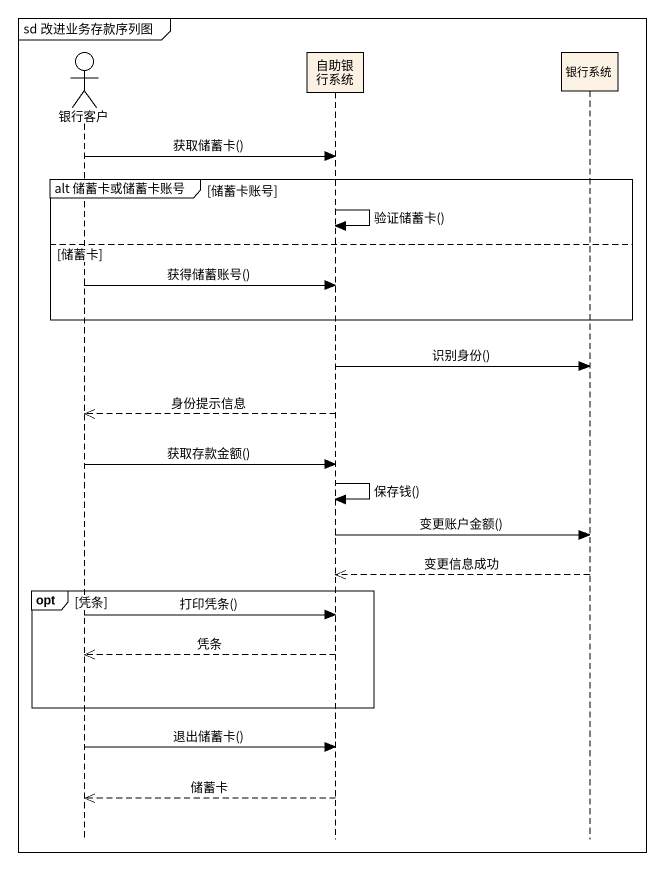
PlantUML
@startuml
mainframe sd 改进业务存款序列图
hide footbox
actor 银行客户
participant 自助银行系统
participant 银行系统

银行客户 -> 自助银行系统 : 获取储蓄卡()
group alt 储蓄卡或储蓄卡账号 [储蓄卡账号]
  自助银行系统 -> 自助银行系统 : 验证储蓄卡()
else 储蓄卡
  银行客户 -> 自助银行系统 : 获得储蓄账号()
end
自助银行系统 -> 银行系统 : 识别身份()
自助银行系统 -->> 银行客户 : 身份提示信息
银行客户 -> 自助银行系统 : 获取存款金额()
自助银行系统 -> 自助银行系统 : 保存钱()
自助银行系统 -> 银行系统 : 变更账户金额()
银行系统 -->> 自助银行系统 : 变更信息成功
opt 凭条
  银行客户 -> 自助银行系统 : 打印凭条()
  自助银行系统 -->> 银行客户 : 凭条
end
银行客户 -> 自助银行系统 : 退出储蓄卡()
自助银行系统 -->> 银行客户 : 储蓄卡
@enduml
